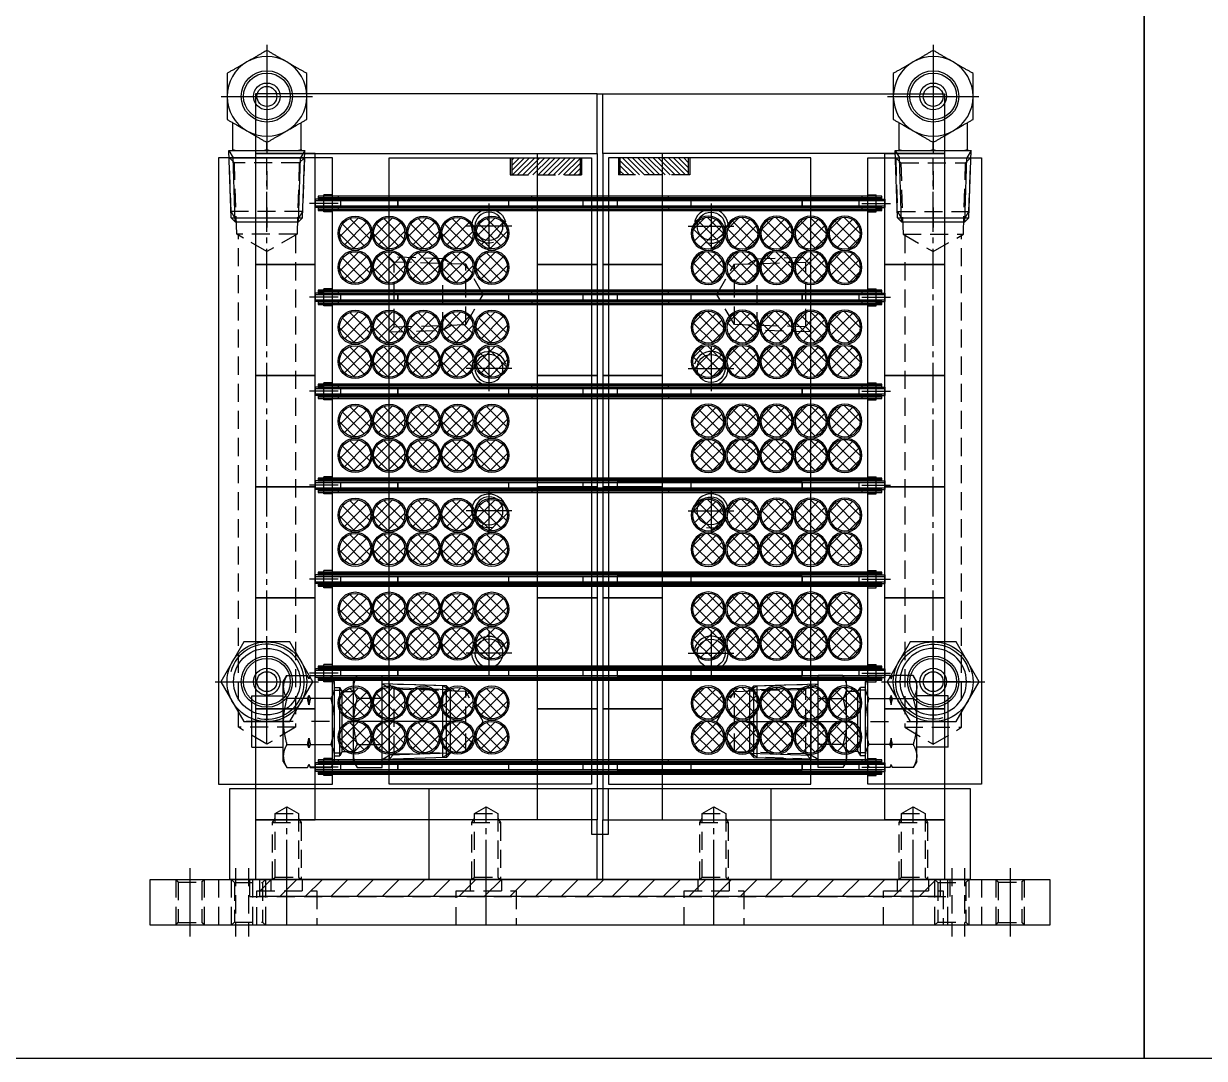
# Model space of a CAD drawing. Header units: millimetres. Extents: x -4251 to 2609, y -1673 to 4048.
# Drawn here: x -2607 to -2399.6, y 920.3 to 1102.1 of the extents above; entities that cross this region are included whole.
import ezdxf

# ---------------------------------------------------------------- set-up
doc = ezdxf.new("R2010")
doc.units = ezdxf.units.MM
for name, pattern in [('CENTER', [50.8, 31.75, -6.35, 6.35, -6.35]), ('CENTER1', [10, 7, -1, 1, -1]), ('CENTER2', [28.575, 19.05, -3.175, 3.175, -3.175]), ('HIDDEN2', [4.7625, 3.175, -1.5875]), ('HIDDENX2', [19.05, 12.7, -6.35])]:
    doc.linetypes.add(name, pattern=pattern)
for name, color, linetype in [('______', 7, 'Continuous'), ('CENTER', 1, 'CENTER'), ('PV-529CA', 7, 'Continuous'), ('THIN', 3, 'Continuous'), ('가는실선', 6, 'Continuous'), ('외형선', 7, 'Continuous'), ('중심선', 3, 'CENTER2')]:
    doc.layers.add(name, color=color, linetype=linetype)

# ---------------------------------------------------------------- blocks, each defined once
blk = doc.blocks.new('A$C18066BA7')
for p, q in [((-19.35, 153.69), (-18.35, 153.69)), ((-19.35, 15.69), (-18.35, 15.69))]:
    blk.add_line(p, q)
at = {"color": 250}
for points in [[(-79.35, 153.69), (-79.35, 143.19), (-19.35, 143.19), (-19.35, 153.69)], [(41.65, 153.69), (41.65, 143.19), (-18.35, 143.19), (-18.35, 153.69)], [(-79.35, 26.19), (-79.35, 15.69), (-19.35, 15.69), (-19.35, 26.19)], [(41.65, 26.19), (41.65, 15.69), (-18.35, 15.69), (-18.35, 26.19)]]:
    blk.add_lwpolyline(points, close=True, dxfattribs=at)
for points in [[(-68.85, 123.69), (-68.85, 143.19), (-79.35, 143.19), (-79.35, 123.69), (-68.85, 123.69)], [(-29.85, 123.69), (-29.85, 143.19), (-19.35, 143.19), (-19.35, 123.69), (-29.85, 123.69)], [(-7.85, 123.69), (-7.85, 143.19), (-18.35, 143.19), (-18.35, 123.69), (-7.85, 123.69)], [(31.15, 123.69), (31.15, 143.19), (41.65, 143.19), (41.65, 123.69), (31.15, 123.69)], [(-68.85, 104.19), (-68.85, 123.69), (-79.35, 123.69), (-79.35, 104.19), (-68.85, 104.19)], [(-29.85, 104.19), (-29.85, 123.69), (-19.35, 123.69), (-19.35, 104.19), (-29.85, 104.19)], [(-7.85, 104.19), (-7.85, 123.69), (-18.35, 123.69), (-18.35, 104.19), (-7.85, 104.19)], [(31.15, 104.19), (31.15, 123.69), (41.65, 123.69), (41.65, 104.19), (31.15, 104.19)], [(-68.85, 84.69), (-68.85, 104.19), (-79.35, 104.19), (-79.35, 84.69), (-68.85, 84.69)], [(-29.85, 84.69), (-29.85, 104.19), (-19.35, 104.19), (-19.35, 84.69), (-29.85, 84.69)], [(-7.85, 84.69), (-7.85, 104.19), (-18.35, 104.19), (-18.35, 84.69), (-7.85, 84.69)], [(31.15, 84.69), (31.15, 104.19), (41.65, 104.19), (41.65, 84.69), (31.15, 84.69)], [(-68.85, 65.19), (-68.85, 84.69), (-79.35, 84.69), (-79.35, 65.19), (-68.85, 65.19)], [(-29.85, 65.19), (-29.85, 84.69), (-19.35, 84.69), (-19.35, 65.19), (-29.85, 65.19)], [(-7.85, 65.19), (-7.85, 84.69), (-18.35, 84.69), (-18.35, 65.19), (-7.85, 65.19)], [(31.15, 65.19), (31.15, 84.69), (41.65, 84.69), (41.65, 65.19), (31.15, 65.19)], [(-68.85, 45.69), (-68.85, 65.19), (-79.35, 65.19), (-79.35, 45.69), (-68.85, 45.69)], [(-29.85, 45.69), (-29.85, 65.19), (-19.35, 65.19), (-19.35, 45.69), (-29.85, 45.69)], [(-7.85, 45.69), (-7.85, 65.19), (-18.35, 65.19), (-18.35, 45.69), (-7.85, 45.69)], [(31.15, 45.69), (31.15, 65.19), (41.65, 65.19), (41.65, 45.69), (31.15, 45.69)], [(-68.85, 26.19), (-68.85, 45.69), (-79.35, 45.69), (-79.35, 26.19), (-68.85, 26.19)], [(-29.85, 26.19), (-29.85, 45.69), (-19.35, 45.69), (-19.35, 26.19), (-29.85, 26.19)], [(-7.85, 26.19), (-7.85, 45.69), (-18.35, 45.69), (-18.35, 26.19), (-7.85, 26.19)], [(31.15, 26.19), (31.15, 45.69), (41.65, 45.69), (41.65, 26.19), (31.15, 26.19)]]:
    blk.add_lwpolyline(points, dxfattribs=at)
blk = doc.blocks.new('A$C64147AFC')
at = {"color": 3}
for p, q in [((-95.5, 2.5), (-95.5, 2)), ((-3.5, 2.5), (-3.5, 2)), ((-95.5, 0.5), (-95.5, 0)), ((-3.5, 0.5), (-3.5, 0))]:
    blk.add_line(p, q, dxfattribs=at)
at = {"color": 2, "linetype": 'HIDDENX2'}
for p, q in [((-61.5, 2.25), (-61.5, 2.5)), ((-61.5, 2), (-61.5, 2.25)), ((-37.5, 2.25), (-37.5, 2.5)), ((-37.5, 2), (-37.5, 2.25)), ((-65.5, 0.75), (-65.5, 1.75)), ((-61.5, 0.5), (-61.5, 0.25)), ((-61.5, 0.25), (-61.5, 0)), ((-37.5, 0.5), (-37.5, 0.25)), ((-37.5, 0.25), (-37.5, 0)), ((-33.5, 0.75), (-33.5, 1.75))]:
    blk.add_line(p, q, dxfattribs=at)
at = {"color": 1}
for p, q in [((-95, 0.75), (-95, 1.75)), ((-4, 0.75), (-4, 1.75))]:
    blk.add_line(p, q, dxfattribs=at)
at = {"color": 252}
for p, q in [((-85, 1.75), (-85, 0.75)), ((-52.5, 1.75), (-52.5, 0.75)), ((-46.5, 1.75), (-46.5, 0.75)), ((-14, 1.75), (-14, 0.75))]:
    blk.add_line(p, q, dxfattribs=at)
at = {"color": 3}
for points in [[(-99, 2.25), (0, 2.25), (0, 2.5), (-99, 2.5)], [(-99, 2), (0, 2), (0, 2.25), (-99, 2.25)], [(-99, 0.25), (0, 0.25), (0, 0.5), (-99, 0.5)], [(-99, 0), (0, 0), (0, 0.25), (-99, 0.25)]]:
    blk.add_lwpolyline(points, close=True, dxfattribs=at)
at = {"color": 1}
blk.add_lwpolyline([(0.5, 0.75), (-99.5, 0.75), (-99.5, 1.75), (0.5, 1.75)], close=True, dxfattribs=at)
blk = doc.blocks.new('A$C630739C4')
h = blk.add_hatch()
h.set_pattern_fill('ANSI37', color=1, scale=0.5)
h.set_pattern_definition([(45, (-2245.9198, -538.1216), (-1.122532, 1.122532), []), (135, (-2245.9198, -538.1216), (-1.122532, -1.122532), [])])
h.paths.add_polyline_path([(-21.25, 91.5, 1), (-26.75, 91.5, 1)])
h = blk.add_hatch()
h.set_pattern_fill('ANSI37', color=1, scale=0.5)
h.set_pattern_definition([(45, (-2239.9198, -538.1216), (-1.122532, 1.122532), []), (135, (-2239.9198, -538.1216), (-1.122532, -1.122532), [])])
h.paths.add_polyline_path([(-15.25, 91.5, 1), (-20.75, 91.5, 1)])
h = blk.add_hatch()
h.set_pattern_fill('ANSI37', color=1, scale=0.5)
h.set_pattern_definition([(45, (-2233.9198, -538.1216), (-1.122532, 1.122532), []), (135, (-2233.9198, -538.1216), (-1.122532, -1.122532), [])])
h.paths.add_polyline_path([(-9.25, 91.5, 1), (-14.75, 91.5, 1)])
h = blk.add_hatch()
h.set_pattern_fill('ANSI37', color=1, scale=0.5)
h.set_pattern_definition([(45, (-2227.9198, -538.1216), (-1.122532, 1.122532), []), (135, (-2227.9198, -538.1216), (-1.122532, -1.122532), [])])
h.paths.add_polyline_path([(-3.25, 91.5, 1), (-8.75, 91.5, 1)])
h = blk.add_hatch()
h.set_pattern_fill('ANSI37', color=1, scale=0.5)
h.set_pattern_definition([(45, (-2221.9198, -538.1216), (-1.122532, 1.122532), []), (135, (-2221.9198, -538.1216), (-1.122532, -1.122532), [])])
h.paths.add_polyline_path([(2.75, 91.5, 1), (-2.75, 91.5, 1)])
h = blk.add_hatch()
h.set_pattern_fill('ANSI37', color=1, scale=0.5)
h.set_pattern_definition([(45, (-2245.9198, -544.1216), (-1.122532, 1.122532), []), (135, (-2245.9198, -544.1216), (-1.122532, -1.122532), [])])
h.paths.add_polyline_path([(-21.25, 85.5, 1), (-26.75, 85.5, 1)])
h = blk.add_hatch()
h.set_pattern_fill('ANSI37', color=1, scale=0.5)
h.set_pattern_definition([(45, (-2239.9198, -544.1216), (-1.122532, 1.122532), []), (135, (-2239.9198, -544.1216), (-1.122532, -1.122532), [])])
h.paths.add_polyline_path([(-15.25, 85.5, 1), (-20.75, 85.5, 1)])
h = blk.add_hatch()
h.set_pattern_fill('ANSI37', color=1, scale=0.5)
h.set_pattern_definition([(45, (-2233.9198, -544.1216), (-1.122532, 1.122532), []), (135, (-2233.9198, -544.1216), (-1.122532, -1.122532), [])])
h.paths.add_polyline_path([(-9.25, 85.5, 1), (-14.75, 85.5, 1)])
h = blk.add_hatch()
h.set_pattern_fill('ANSI37', color=1, scale=0.5)
h.set_pattern_definition([(45, (-2227.9198, -544.1216), (-1.122532, 1.122532), []), (135, (-2227.9198, -544.1216), (-1.122532, -1.122532), [])])
h.paths.add_polyline_path([(-3.25, 85.5, 1), (-8.75, 85.5, 1)])
h = blk.add_hatch()
h.set_pattern_fill('ANSI37', color=1, scale=0.5)
h.set_pattern_definition([(45, (-2221.9198, -544.1216), (-1.122532, 1.122532), []), (135, (-2221.9198, -544.1216), (-1.122532, -1.122532), [])])
h.paths.add_polyline_path([(2.75, 85.5, 1), (-2.75, 85.5, 1)])
h = blk.add_hatch()
h.set_pattern_fill('ANSI37', color=1, scale=0.5)
h.set_pattern_definition([(45, (-2245.9198, -554.6216), (-1.122532, 1.122532), []), (135, (-2245.9198, -554.6216), (-1.122532, -1.122532), [])])
h.paths.add_polyline_path([(-21.25, 75, 1), (-26.75, 75, 1)])
h = blk.add_hatch()
h.set_pattern_fill('ANSI37', color=1, scale=0.5)
h.set_pattern_definition([(45, (-2239.9198, -554.6216), (-1.122532, 1.122532), []), (135, (-2239.9198, -554.6216), (-1.122532, -1.122532), [])])
h.paths.add_polyline_path([(-15.25, 75, 1), (-20.75, 75, 1)])
h = blk.add_hatch()
h.set_pattern_fill('ANSI37', color=1, scale=0.5)
h.set_pattern_definition([(45, (-2233.9198, -554.6216), (-1.122532, 1.122532), []), (135, (-2233.9198, -554.6216), (-1.122532, -1.122532), [])])
h.paths.add_polyline_path([(-9.25, 75, 1), (-14.75, 75, 1)])
h = blk.add_hatch()
h.set_pattern_fill('ANSI37', color=1, scale=0.5)
h.set_pattern_definition([(45, (-2227.9198, -554.6216), (-1.122532, 1.122532), []), (135, (-2227.9198, -554.6216), (-1.122532, -1.122532), [])])
h.paths.add_polyline_path([(-3.25, 75, 1), (-8.75, 75, 1)])
h = blk.add_hatch()
h.set_pattern_fill('ANSI37', color=1, scale=0.5)
h.set_pattern_definition([(45, (-2221.9198, -554.6216), (-1.122532, 1.122532), []), (135, (-2221.9198, -554.6216), (-1.122532, -1.122532), [])])
h.paths.add_polyline_path([(2.75, 75, 1), (-2.75, 75, 1)])
h = blk.add_hatch()
h.set_pattern_fill('ANSI37', color=1, scale=0.5)
h.set_pattern_definition([(45, (-2245.9198, -560.6216), (-1.122532, 1.122532), []), (135, (-2245.9198, -560.6216), (-1.122532, -1.122532), [])])
h.paths.add_polyline_path([(-21.25, 69, 1), (-26.75, 69, 1)])
h = blk.add_hatch()
h.set_pattern_fill('ANSI37', color=1, scale=0.5)
h.set_pattern_definition([(45, (-2239.9198, -560.6216), (-1.122532, 1.122532), []), (135, (-2239.9198, -560.6216), (-1.122532, -1.122532), [])])
h.paths.add_polyline_path([(-15.25, 69, 1), (-20.75, 69, 1)])
h = blk.add_hatch()
h.set_pattern_fill('ANSI37', color=1, scale=0.5)
h.set_pattern_definition([(45, (-2233.9198, -560.6216), (-1.122532, 1.122532), []), (135, (-2233.9198, -560.6216), (-1.122532, -1.122532), [])])
h.paths.add_polyline_path([(-9.25, 69, 1), (-14.75, 69, 1)])
h = blk.add_hatch()
h.set_pattern_fill('ANSI37', color=1, scale=0.5)
h.set_pattern_definition([(45, (-2227.9198, -560.6216), (-1.122532, 1.122532), []), (135, (-2227.9198, -560.6216), (-1.122532, -1.122532), [])])
h.paths.add_polyline_path([(-3.25, 69, 1), (-8.75, 69, 1)])
h = blk.add_hatch()
h.set_pattern_fill('ANSI37', color=1, scale=0.5)
h.set_pattern_definition([(45, (-2221.9198, -560.6216), (-1.122532, 1.122532), []), (135, (-2221.9198, -560.6216), (-1.122532, -1.122532), [])])
h.paths.add_polyline_path([(2.75, 69, 1), (-2.75, 69, 1)])
h = blk.add_hatch()
h.set_pattern_fill('ANSI37', color=1, scale=0.5)
h.set_pattern_definition([(45, (-2245.9198, -571.1216), (-1.122532, 1.122532), []), (135, (-2245.9198, -571.1216), (-1.122532, -1.122532), [])])
h.paths.add_polyline_path([(-21.25, 58.5, 1), (-26.75, 58.5, 1)])
h = blk.add_hatch()
h.set_pattern_fill('ANSI37', color=1, scale=0.5)
h.set_pattern_definition([(45, (-2239.9198, -571.1216), (-1.122532, 1.122532), []), (135, (-2239.9198, -571.1216), (-1.122532, -1.122532), [])])
h.paths.add_polyline_path([(-15.25, 58.5, 1), (-20.75, 58.5, 1)])
h = blk.add_hatch()
h.set_pattern_fill('ANSI37', color=1, scale=0.5)
h.set_pattern_definition([(45, (-2233.9198, -571.1216), (-1.122532, 1.122532), []), (135, (-2233.9198, -571.1216), (-1.122532, -1.122532), [])])
h.paths.add_polyline_path([(-9.25, 58.5, 1), (-14.75, 58.5, 1)])
h = blk.add_hatch()
h.set_pattern_fill('ANSI37', color=1, scale=0.5)
h.set_pattern_definition([(45, (-2227.9198, -571.1216), (-1.122532, 1.122532), []), (135, (-2227.9198, -571.1216), (-1.122532, -1.122532), [])])
h.paths.add_polyline_path([(-3.25, 58.5, 1), (-8.75, 58.5, 1)])
h = blk.add_hatch()
h.set_pattern_fill('ANSI37', color=1, scale=0.5)
h.set_pattern_definition([(45, (-2221.9198, -571.1216), (-1.122532, 1.122532), []), (135, (-2221.9198, -571.1216), (-1.122532, -1.122532), [])])
h.paths.add_polyline_path([(2.75, 58.5, 1), (-2.75, 58.5, 1)])
h = blk.add_hatch()
h.set_pattern_fill('ANSI37', color=1, scale=0.5)
h.set_pattern_definition([(45, (-2245.9198, -577.1216), (-1.122532, 1.122532), []), (135, (-2245.9198, -577.1216), (-1.122532, -1.122532), [])])
h.paths.add_polyline_path([(-21.25, 52.5, 1), (-26.75, 52.5, 1)])
h = blk.add_hatch()
h.set_pattern_fill('ANSI37', color=1, scale=0.5)
h.set_pattern_definition([(45, (-2239.9198, -577.1216), (-1.122532, 1.122532), []), (135, (-2239.9198, -577.1216), (-1.122532, -1.122532), [])])
h.paths.add_polyline_path([(-15.25, 52.5, 1), (-20.75, 52.5, 1)])
h = blk.add_hatch()
h.set_pattern_fill('ANSI37', color=1, scale=0.5)
h.set_pattern_definition([(45, (-2233.9198, -577.1216), (-1.122532, 1.122532), []), (135, (-2233.9198, -577.1216), (-1.122532, -1.122532), [])])
h.paths.add_polyline_path([(-9.25, 52.5, 1), (-14.75, 52.5, 1)])
h = blk.add_hatch()
h.set_pattern_fill('ANSI37', color=1, scale=0.5)
h.set_pattern_definition([(45, (-2227.9198, -577.1216), (-1.122532, 1.122532), []), (135, (-2227.9198, -577.1216), (-1.122532, -1.122532), [])])
h.paths.add_polyline_path([(-3.25, 52.5, 1), (-8.75, 52.5, 1)])
h = blk.add_hatch()
h.set_pattern_fill('ANSI37', color=1, scale=0.5)
h.set_pattern_definition([(45, (-2221.9198, -577.1216), (-1.122532, 1.122532), []), (135, (-2221.9198, -577.1216), (-1.122532, -1.122532), [])])
h.paths.add_polyline_path([(2.75, 52.5, 1), (-2.75, 52.5, 1)])
h = blk.add_hatch()
h.set_pattern_fill('ANSI37', color=1, scale=0.5)
h.set_pattern_definition([(45, (-2245.9198, -587.6216), (-1.122532, 1.122532), []), (135, (-2245.9198, -587.6216), (-1.122532, -1.122532), [])])
h.paths.add_polyline_path([(-21.25, 42, 1), (-26.75, 42, 1)])
h = blk.add_hatch()
h.set_pattern_fill('ANSI37', color=1, scale=0.5)
h.set_pattern_definition([(45, (-2239.9198, -587.6216), (-1.122532, 1.122532), []), (135, (-2239.9198, -587.6216), (-1.122532, -1.122532), [])])
h.paths.add_polyline_path([(-15.25, 42, 1), (-20.75, 42, 1)])
h = blk.add_hatch()
h.set_pattern_fill('ANSI37', color=1, scale=0.5)
h.set_pattern_definition([(45, (-2233.9198, -587.6216), (-1.122532, 1.122532), []), (135, (-2233.9198, -587.6216), (-1.122532, -1.122532), [])])
h.paths.add_polyline_path([(-9.25, 42, 1), (-14.75, 42, 1)])
h = blk.add_hatch()
h.set_pattern_fill('ANSI37', color=1, scale=0.5)
h.set_pattern_definition([(45, (-2227.9198, -587.6216), (-1.122532, 1.122532), []), (135, (-2227.9198, -587.6216), (-1.122532, -1.122532), [])])
h.paths.add_polyline_path([(-3.25, 42, 1), (-8.75, 42, 1)])
h = blk.add_hatch()
h.set_pattern_fill('ANSI37', color=1, scale=0.5)
h.set_pattern_definition([(45, (-2221.9198, -587.6216), (-1.122532, 1.122532), []), (135, (-2221.9198, -587.6216), (-1.122532, -1.122532), [])])
h.paths.add_polyline_path([(2.75, 42, 1), (-2.75, 42, 1)])
h = blk.add_hatch()
h.set_pattern_fill('ANSI37', color=1, scale=0.5)
h.set_pattern_definition([(45, (-2245.9198, -593.6216), (-1.122532, 1.122532), []), (135, (-2245.9198, -593.6216), (-1.122532, -1.122532), [])])
h.paths.add_polyline_path([(-21.25, 36, 1), (-26.75, 36, 1)])
h = blk.add_hatch()
h.set_pattern_fill('ANSI37', color=1, scale=0.5)
h.set_pattern_definition([(45, (-2239.9198, -593.6216), (-1.122532, 1.122532), []), (135, (-2239.9198, -593.6216), (-1.122532, -1.122532), [])])
h.paths.add_polyline_path([(-15.25, 36, 1), (-20.75, 36, 1)])
h = blk.add_hatch()
h.set_pattern_fill('ANSI37', color=1, scale=0.5)
h.set_pattern_definition([(45, (-2233.9198, -593.6216), (-1.122532, 1.122532), []), (135, (-2233.9198, -593.6216), (-1.122532, -1.122532), [])])
h.paths.add_polyline_path([(-9.25, 36, 1), (-14.75, 36, 1)])
h = blk.add_hatch()
h.set_pattern_fill('ANSI37', color=1, scale=0.5)
h.set_pattern_definition([(45, (-2227.9198, -593.6216), (-1.122532, 1.122532), []), (135, (-2227.9198, -593.6216), (-1.122532, -1.122532), [])])
h.paths.add_polyline_path([(-3.25, 36, 1), (-8.75, 36, 1)])
h = blk.add_hatch()
h.set_pattern_fill('ANSI37', color=1, scale=0.5)
h.set_pattern_definition([(45, (-2221.9198, -593.6216), (-1.122532, 1.122532), []), (135, (-2221.9198, -593.6216), (-1.122532, -1.122532), [])])
h.paths.add_polyline_path([(2.75, 36, 1), (-2.75, 36, 1)])
h = blk.add_hatch()
h.set_pattern_fill('ANSI37', color=1, scale=0.5)
h.set_pattern_definition([(45, (-2245.9198, -604.1216), (-1.122532, 1.122532), []), (135, (-2245.9198, -604.1216), (-1.122532, -1.122532), [])])
h.paths.add_polyline_path([(-21.25, 25.5, 1), (-26.75, 25.5, 1)])
h = blk.add_hatch()
h.set_pattern_fill('ANSI37', color=1, scale=0.5)
h.set_pattern_definition([(45, (-2239.9198, -604.1216), (-1.122532, 1.122532), []), (135, (-2239.9198, -604.1216), (-1.122532, -1.122532), [])])
h.paths.add_polyline_path([(-15.25, 25.5, 1), (-20.75, 25.5, 1)])
h = blk.add_hatch()
h.set_pattern_fill('ANSI37', color=1, scale=0.5)
h.set_pattern_definition([(45, (-2233.9198, -604.1216), (-1.122532, 1.122532), []), (135, (-2233.9198, -604.1216), (-1.122532, -1.122532), [])])
h.paths.add_polyline_path([(-9.25, 25.5, 1), (-14.75, 25.5, 1)])
h = blk.add_hatch()
h.set_pattern_fill('ANSI37', color=1, scale=0.5)
h.set_pattern_definition([(45, (-2227.9198, -604.1216), (-1.122532, 1.122532), []), (135, (-2227.9198, -604.1216), (-1.122532, -1.122532), [])])
h.paths.add_polyline_path([(-3.25, 25.5, 1), (-8.75, 25.5, 1)])
h = blk.add_hatch()
h.set_pattern_fill('ANSI37', color=1, scale=0.5)
h.set_pattern_definition([(45, (-2221.9198, -604.1216), (-1.122532, 1.122532), []), (135, (-2221.9198, -604.1216), (-1.122532, -1.122532), [])])
h.paths.add_polyline_path([(2.75, 25.5, 1), (-2.75, 25.5, 1)])
h = blk.add_hatch()
h.set_pattern_fill('ANSI37', color=1, scale=0.5)
h.set_pattern_definition([(45, (-2245.9198, -610.1216), (-1.122532, 1.122532), []), (135, (-2245.9198, -610.1216), (-1.122532, -1.122532), [])])
h.paths.add_polyline_path([(-21.25, 19.5, 1), (-26.75, 19.5, 1)])
h = blk.add_hatch()
h.set_pattern_fill('ANSI37', color=1, scale=0.5)
h.set_pattern_definition([(45, (-2239.9198, -610.1216), (-1.122532, 1.122532), []), (135, (-2239.9198, -610.1216), (-1.122532, -1.122532), [])])
h.paths.add_polyline_path([(-15.25, 19.5, 1), (-20.75, 19.5, 1)])
h = blk.add_hatch()
h.set_pattern_fill('ANSI37', color=1, scale=0.5)
h.set_pattern_definition([(45, (-2233.9198, -610.1216), (-1.122532, 1.122532), []), (135, (-2233.9198, -610.1216), (-1.122532, -1.122532), [])])
h.paths.add_polyline_path([(-9.25, 19.5, 1), (-14.75, 19.5, 1)])
h = blk.add_hatch()
h.set_pattern_fill('ANSI37', color=1, scale=0.5)
h.set_pattern_definition([(45, (-2227.9198, -610.1216), (-1.122532, 1.122532), []), (135, (-2227.9198, -610.1216), (-1.122532, -1.122532), [])])
h.paths.add_polyline_path([(-3.25, 19.5, 1), (-8.75, 19.5, 1)])
h = blk.add_hatch()
h.set_pattern_fill('ANSI37', color=1, scale=0.5)
h.set_pattern_definition([(45, (-2221.9198, -610.1216), (-1.122532, 1.122532), []), (135, (-2221.9198, -610.1216), (-1.122532, -1.122532), [])])
h.paths.add_polyline_path([(2.75, 19.5, 1), (-2.75, 19.5, 1)])
h = blk.add_hatch()
h.set_pattern_fill('ANSI37', color=1, scale=0.5)
h.set_pattern_definition([(45, (-2245.9198, -620.6216), (-1.122532, 1.122532), []), (135, (-2245.9198, -620.6216), (-1.122532, -1.122532), [])])
h.paths.add_polyline_path([(-21.25, 9, 1), (-26.75, 9, 1)])
h = blk.add_hatch()
h.set_pattern_fill('ANSI37', color=1, scale=0.5)
h.set_pattern_definition([(45, (-2239.9198, -620.6216), (-1.122532, 1.122532), []), (135, (-2239.9198, -620.6216), (-1.122532, -1.122532), [])])
h.paths.add_polyline_path([(-15.25, 9, 1), (-20.75, 9, 1)])
h = blk.add_hatch()
h.set_pattern_fill('ANSI37', color=1, scale=0.5)
h.set_pattern_definition([(45, (-2233.9198, -620.6216), (-1.122532, 1.122532), []), (135, (-2233.9198, -620.6216), (-1.122532, -1.122532), [])])
h.paths.add_polyline_path([(-9.25, 9, 1), (-14.75, 9, 1)])
h = blk.add_hatch()
h.set_pattern_fill('ANSI37', color=1, scale=0.5)
h.set_pattern_definition([(45, (-2227.9198, -620.6216), (-1.122532, 1.122532), []), (135, (-2227.9198, -620.6216), (-1.122532, -1.122532), [])])
h.paths.add_polyline_path([(-3.25, 9, 1), (-8.75, 9, 1)])
h = blk.add_hatch()
h.set_pattern_fill('ANSI37', color=1, scale=0.5)
h.set_pattern_definition([(45, (-2221.9198, -620.6216), (-1.122532, 1.122532), []), (135, (-2221.9198, -620.6216), (-1.122532, -1.122532), [])])
h.paths.add_polyline_path([(2.75, 9, 1), (-2.75, 9, 1)])
h = blk.add_hatch()
h.set_pattern_fill('ANSI37', color=1, scale=0.5)
h.set_pattern_definition([(45, (-2245.9198, -626.6216), (-1.122532, 1.122532), []), (135, (-2245.9198, -626.6216), (-1.122532, -1.122532), [])])
h.paths.add_polyline_path([(-21.25, 3, 1), (-26.75, 3, 1)])
h = blk.add_hatch()
h.set_pattern_fill('ANSI37', color=1, scale=0.5)
h.set_pattern_definition([(45, (-2239.9198, -626.6216), (-1.122532, 1.122532), []), (135, (-2239.9198, -626.6216), (-1.122532, -1.122532), [])])
h.paths.add_polyline_path([(-15.25, 3, 1), (-20.75, 3, 1)])
h = blk.add_hatch()
h.set_pattern_fill('ANSI37', color=1, scale=0.5)
h.set_pattern_definition([(45, (-2233.9198, -626.6216), (-1.122532, 1.122532), []), (135, (-2233.9198, -626.6216), (-1.122532, -1.122532), [])])
h.paths.add_polyline_path([(-9.25, 3, 1), (-14.75, 3, 1)])
h = blk.add_hatch()
h.set_pattern_fill('ANSI37', color=1, scale=0.5)
h.set_pattern_definition([(45, (-2227.9198, -626.6216), (-1.122532, 1.122532), []), (135, (-2227.9198, -626.6216), (-1.122532, -1.122532), [])])
h.paths.add_polyline_path([(-3.25, 3, 1), (-8.75, 3, 1)])
h = blk.add_hatch()
h.set_pattern_fill('ANSI37', color=1, scale=0.5)
h.set_pattern_definition([(45, (-2221.9198, -626.6216), (-1.122532, 1.122532), []), (135, (-2221.9198, -626.6216), (-1.122532, -1.122532), [])])
h.paths.add_polyline_path([(2.75, 3, 1), (-2.75, 3, 1)])
for centre in [(-24, 91.5), (-18, 91.5), (-12, 91.5), (-6, 91.5), (0, 91.5), (-24, 85.5), (-18, 85.5), (-12, 85.5), (-6, 85.5), (0, 85.5), (-24, 75), (-18, 75), (-12, 75), (-6, 75), (0, 75), (-24, 69), (-18, 69), (-12, 69), (-6, 69), (0, 69), (-24, 58.5), (-18, 58.5), (-12, 58.5), (-6, 58.5), (0, 58.5), (-24, 52.5), (-18, 52.5), (-12, 52.5), (-6, 52.5), (0, 52.5), (-24, 42), (-18, 42), (-12, 42), (-6, 42), (0, 42), (-24, 36), (-18, 36), (-12, 36), (-6, 36), (0, 36), (-24, 25.5), (-18, 25.5), (-12, 25.5), (-6, 25.5), (0, 25.5), (-24, 19.5), (-18, 19.5), (-12, 19.5), (-6, 19.5), (0, 19.5), (-24, 9), (-18, 9), (-12, 9), (-6, 9), (0, 9), (-24, 3), (-18, 3), (-12, 3), (-6, 3), (0, 3)]:
    blk.add_circle(centre, 3)
at = {"color": 1}
for centre in [(-24, 91.5), (-18, 91.5), (-12, 91.5), (-6, 91.5), (0, 91.5), (-24, 85.5), (-18, 85.5), (-12, 85.5), (-6, 85.5), (0, 85.5), (-24, 75), (-18, 75), (-12, 75), (-6, 75), (0, 75), (-24, 69), (-18, 69), (-12, 69), (-6, 69), (0, 69), (-24, 58.5), (-18, 58.5), (-12, 58.5), (-6, 58.5), (0, 58.5), (-24, 52.5), (-18, 52.5), (-12, 52.5), (-6, 52.5), (0, 52.5), (-24, 42), (-18, 42), (-12, 42), (-6, 42), (0, 42), (-24, 36), (-18, 36), (-12, 36), (-6, 36), (0, 36), (-24, 25.5), (-18, 25.5), (-12, 25.5), (-6, 25.5), (0, 25.5), (-24, 19.5), (-18, 19.5), (-12, 19.5), (-6, 19.5), (0, 19.5), (-24, 9), (-18, 9), (-12, 9), (-6, 9), (0, 9), (-24, 3), (-18, 3), (-12, 3), (-6, 3), (0, 3)]:
    blk.add_circle(centre, 2.75, dxfattribs=at)
blk = doc.blocks.new('A$C12E02908')
at = {"color": 1, "linetype": 'CENTER1'}
for p, q in [((-8.5, -95), (-8.5, 8)), ((4, 0), (-1, 0)), ((4, -16.5), (-1, -16.5)), ((4, -33), (-1, -33)), ((4, -49.5), (-1, -49.5)), ((4, -66), (-1, -66)), ((4, -82.5), (-1, -82.5)), ((4, -99), (-1, -99))]:
    blk.add_line(p, q, dxfattribs=at)
at = {"color": 1}
blk.add_lwpolyline([(3, -102), (3, 8), (-17, 8), (-17, -102)], close=True, dxfattribs=at)
blk.add_circle((-8.5, -84), 5.85)
at = {"layer": '______', "color": 2, "linetype": 'HIDDEN2'}
for p, q in [((1.5, 0.75), (0, 0.75)), ((0, 0.75), (0, -0.75)), ((1.5, -1.5), (1.5, 1.5)), ((3, 1.5), (1.5, 1.5)), ((-2.22, -1.4), (-14.78, -1.4)), ((1.5, -0.75), (0, -0.75)), ((3, -1.5), (1.5, -1.5)), ((-3.2, -5.41), (-13.8, -5.41)), ((0, -15.75), (0, -17.25)), ((1.5, -15.75), (0, -15.75)), ((1.5, -18), (1.5, -15)), ((3, -15), (1.5, -15)), ((1.5, -17.25), (0, -17.25)), ((3, -18), (1.5, -18)), ((1.5, -32.25), (0, -32.25)), ((0, -32.25), (0, -33.75)), ((1.5, -34.5), (1.5, -31.5)), ((3, -31.5), (1.5, -31.5)), ((1.5, -33.75), (0, -33.75)), ((3, -34.5), (1.5, -34.5)), ((0, -48.75), (0, -50.25)), ((1.5, -48.75), (0, -48.75)), ((1.5, -51), (1.5, -48)), ((3, -48), (1.5, -48)), ((1.5, -50.25), (0, -50.25)), ((3, -51), (1.5, -51)), ((0, -65.25), (0, -66.75)), ((1.5, -65.25), (0, -65.25)), ((1.5, -67.5), (1.5, -64.5)), ((3, -64.5), (1.5, -64.5)), ((1.5, -66.75), (0, -66.75)), ((3, -67.5), (1.5, -67.5)), ((0, -81.75), (0, -83.25)), ((1.5, -81.75), (0, -81.75)), ((1.5, -84), (1.5, -81)), ((3, -81), (1.5, -81)), ((1.5, -83.25), (0, -83.25)), ((3, -84), (1.5, -84)), ((-3.5, -92), (-13.5, -92)), ((0, -98.25), (0, -99.75)), ((1.5, -98.25), (0, -98.25)), ((1.5, -100.5), (1.5, -97.5)), ((3, -97.5), (1.5, -97.5)), ((1.5, -99.75), (0, -99.75)), ((3, -100.5), (1.5, -100.5))]:
    blk.add_line(p, q, dxfattribs=at)
for points in [[(-13.88, -2.97), (-14.78, -1.4), (-15.08, 8)], [(-1.92, 8), (-2.81, 7.12), (-14.19, 7.12), (-15.08, 8)], [(-2.81, 7.12), (-3.2, -5.41), (-8.5, -8.47), (-13.8, -5.41), (-14.19, 7.12)], [(-1.92, 8), (-2.22, -1.4), (-3.12, -2.97)], [(-3.5, -5.59), (-3.5, -92), (-8.5, -95), (-13.5, -92), (-13.5, -5.59)]]:
    blk.add_lwpolyline(points, dxfattribs=at)
at = {"layer": 'CENTER'}
for p, q in [((-8.5, -77.42), (-8.5, -90.58)), ((-15.08, -84), (-1.92, -84))]:
    blk.add_line(p, q, dxfattribs=at)
at = {"layer": 'THIN'}
blk.add_arc((-8.5, -84), 6.58, 255, 165, dxfattribs=at)
blk = doc.blocks.new('A$C3451145F')
at = {"color": 1, "linetype": 'CENTER1'}
for p, q in [((-40, 0), (-40, 12.79)), ((0, 0), (0, 12.79))]:
    blk.add_line(p, q, dxfattribs=at)
at = {"color": 2, "linetype": 'HIDDEN2'}
for p, q in [((-42.07, 11.6), (-37.93, 11.6)), ((-2.07, 11.6), (2.07, 11.6)), ((-42.5, 10), (-37.5, 10)), ((-2.5, 10), (2.5, 10))]:
    blk.add_line(p, q, dxfattribs=at)
at = {"color": 30}
blk.add_lwpolyline([(-21.5, 16), (-21.5, 8), (-18.5, 8), (-18.5, 16), (10, 16), (10, 0), (-50, 0), (-50, 16)], close=True, dxfattribs=at)
at = {"color": 2, "linetype": 'HIDDEN2'}
for points in [[(-42.07, 0.43), (-42.07, 11.6), (-40, 12.79), (-37.93, 11.6), (-37.93, 0.43)], [(-2.07, 0.43), (-2.07, 11.6), (0, 12.79), (2.07, 11.6), (2.07, 0.43)], [(-42.5, 0), (-42.5, 10), (-42.07, 10.75)], [(-37.93, 10.75), (-37.5, 10), (-37.5, 0)], [(-2.5, 0), (-2.5, 10), (-2.07, 10.75)], [(2.07, 10.75), (2.5, 10), (2.5, 0)], [(-42.5, 0), (-42.07, 0.43), (-37.93, 0.43), (-37.5, 0)], [(-2.5, 0), (-2.07, 0.43), (2.07, 0.43), (2.5, 0)]]:
    blk.add_lwpolyline(points, dxfattribs=at)
blk = doc.blocks.new('A$C4634214E')
at = {"color": 1, "linetype": 'CENTER1'}
for p, q in [((0, 0), (0, 12.79)), ((110, 0), (110, 12.79))]:
    blk.add_line(p, q, dxfattribs=at)
at = {"color": 2, "linetype": 'HIDDEN2'}
for p, q in [((-2.07, 11.6), (2.07, 11.6)), ((107.93, 11.6), (112.07, 11.6)), ((-2.5, 10), (2.5, 10)), ((107.5, 10), (112.5, 10))]:
    blk.add_line(p, q, dxfattribs=at)
at = {"color": 30}
blk.add_lwpolyline([(-10, 0), (-10, 16), (120, 16), (120, 0)], close=True, dxfattribs=at)
at = {"color": 2, "linetype": 'HIDDEN2'}
for points in [[(-2.07, 0.43), (-2.07, 11.6), (0, 12.79), (2.07, 11.6), (2.07, 0.43)], [(107.93, 0.43), (107.93, 11.6), (110, 12.79), (112.07, 11.6), (112.07, 0.43)], [(-2.5, 0), (-2.5, 10), (-2.07, 10.75)], [(2.07, 10.75), (2.5, 10), (2.5, 0)], [(107.5, 0), (107.5, 10), (107.93, 10.75)], [(112.07, 10.75), (112.5, 10), (112.5, 0)], [(-2.5, 0), (-2.07, 0.43), (2.07, 0.43), (2.5, 0)], [(107.5, 0), (107.93, 0.43), (112.07, 0.43), (112.5, 0)]]:
    blk.add_lwpolyline(points, dxfattribs=at)
blk = doc.blocks.new('A$C4A1E536B')
at = {"color": 6, "linetype": 'HIDDEN2'}
for p, q in [((-143, 10), (-143, -2)), ((-15, 10), (-15, -2)), ((-146, 8), (-146, 0)), ((-140, 8), (-140, 0)), ((-18, 8), (-18, 0)), ((-12, 8), (-12, 0))]:
    blk.add_line(p, q, dxfattribs=at)
at = {"color": 250, "linetype": 'HIDDEN2'}
for p, q in [((-140.75, 10), (-140.75, -2)), ((-17.25, 10), (-17.25, -2)), ((-143.75, 8), (-143.75, 0)), ((-143.21, 7.46), (-143.21, 0.54)), ((-138.29, 7.46), (-138.29, 0.54)), ((-137.75, 8), (-137.75, 0)), ((-20.25, 8), (-20.25, 0)), ((-19.71, 7.46), (-19.71, 0.54)), ((-14.79, 7.46), (-14.79, 0.54)), ((-14.25, 8), (-14.25, 0))]:
    blk.add_line(p, q, dxfattribs=at)
at = {"color": 2, "linetype": 'HIDDEN2'}
for p, q in [((-153.5, 8), (-153.5, 0)), ((-153.07, 7.57), (-153.07, 0.43)), ((-148.93, 7.57), (-148.93, 0.43)), ((-148.5, 8), (-148.5, 0)), ((-140.5, 5), (-140.5, 8)), ((-136.75, 6), (-136.75, 8)), ((-131.25, 6), (-131.25, 8)), ((-101.75, 6), (-101.75, 8)), ((-96.25, 6), (-96.25, 8)), ((-61.75, 6), (-61.75, 8)), ((-56.25, 6), (-56.25, 8)), ((-26.75, 6), (-26.75, 8)), ((-21.25, 6), (-21.25, 8)), ((-17.5, 5), (-17.5, 8)), ((-9.5, 8), (-9.5, 0)), ((-9.07, 7.57), (-9.07, 0.43)), ((-4.93, 7.57), (-4.93, 0.43)), ((-4.5, 8), (-4.5, 0)), ((-140.5, 5), (-17.5, 5))]:
    blk.add_line(p, q, dxfattribs=at)
at = {"color": 30}
blk.add_lwpolyline([(-158, 8), (0, 8), (0, 0), (-158, 0)], close=True, dxfattribs=at)
at = {"color": 2, "linetype": 'HIDDEN2'}
for points in [[(-153.5, 8), (-153.07, 7.57), (-148.93, 7.57), (-148.5, 8)], [(-9.5, 8), (-9.07, 7.57), (-4.93, 7.57), (-4.5, 8)], [(-139.25, 0), (-139.25, 6), (-128.75, 6), (-128.75, 0)], [(-104.25, 0), (-104.25, 6), (-93.75, 6), (-93.75, 0)], [(-64.25, 0), (-64.25, 6), (-53.75, 6), (-53.75, 0)], [(-29.25, 0), (-29.25, 6), (-18.75, 6), (-18.75, 0)], [(-153.5, 0), (-153.07, 0.43), (-148.93, 0.43), (-148.5, 0)], [(-9.5, 0), (-9.07, 0.43), (-4.93, 0.43), (-4.5, 0)]]:
    blk.add_lwpolyline(points, dxfattribs=at)
at = {"color": 250, "linetype": 'HIDDEN2'}
for points in [[(-143.75, 8), (-143.21, 7.46), (-138.29, 7.46), (-137.75, 8)], [(-20.25, 8), (-19.71, 7.46), (-14.79, 7.46), (-14.25, 8)], [(-143.75, 0), (-143.21, 0.54), (-138.29, 0.54), (-137.75, 0)], [(-20.25, 0), (-19.71, 0.54), (-14.79, 0.54), (-14.25, 0)]]:
    blk.add_lwpolyline(points, dxfattribs=at)
at = {"layer": 'CENTER'}
for p, q in [((-151, 10), (-151, -2)), ((-7, 10), (-7, -2)), ((-134, 0), (-134, 8)), ((-99, 0), (-99, 8)), ((-59, 0), (-59, 8)), ((-24, 0), (-24, 8))]:
    blk.add_line(p, q, dxfattribs=at)
blk = doc.blocks.new('A$C1B2141FB')
h = blk.add_hatch()
h.set_pattern_fill('ANSI31', color=252)
h.set_pattern_definition([(45, (-2759.329, -1192.8204), (-2.245064, 2.245064), [])])
h.paths.add_polyline_path([(0, -1.5), (0, 1.5), (-119.5, 1.5), (-119.5, -1.5)])
at = {"color": 252}
blk.add_lwpolyline([(-119.5, 1.5), (0, 1.5), (0, -1.5), (-119.5, -1.5)], close=True, dxfattribs=at)
blk = doc.blocks.new('A$C62A84A00')
at = {"layer": '______', "linetype": 'HIDDEN2'}
h = blk.add_hatch(dxfattribs=at)
h.set_pattern_fill('ANSI31', color=2, scale=0.2, angle=90)
h.set_pattern_definition([(135, (1369.6707, -1466.6332), (-0.4490128, -0.4490128), [])])
h.paths.add_polyline_path([(-20, 8), (-32, 8), (-32, 5), (-20, 5)])
at = {"color": 1, "linetype": 'CENTER1'}
blk.add_line((-28.5, -16), (1.5, -16), dxfattribs=at)
at = {"color": 1}
blk.add_lwpolyline([(-34, 8), (-34, -102), (1.5, -102), (1.5, 8)], close=True, dxfattribs=at)
at = {"color": 250}
for points in [[(-32.5, -0.5), (0, -0.5), (0, 0.5), (-32.5, 0.5)], [(-32.5, -17), (0, -17), (0, -16), (-32.5, -16)], [(-32.5, -33.5), (0, -33.5), (0, -32.5), (-32.5, -32.5)], [(-32.5, -50), (0, -50), (0, -49), (-32.5, -49)], [(-32.5, -66.5), (0, -66.5), (0, -65.5), (-32.5, -65.5)], [(-32.5, -83), (0, -83), (0, -82), (-32.5, -82)], [(-32.5, -99.5), (0, -99.5), (0, -98.5), (-32.5, -98.5)]]:
    blk.add_lwpolyline(points, close=True, dxfattribs=at)
for centre in [(-16, -4), (-16, -29), (-16, -54), (-16, -79)]:
    blk.add_circle(centre, 2.46)
at = {"layer": '______', "color": 2, "linetype": 'HIDDEN2'}
for p, q in [((-32.25, 8), (-32.25, 5)), ((-32, 8), (-32, 5)), ((-20, 8), (-20, 5)), ((-19.75, 8), (-19.75, 5)), ((-19.75, 5), (-32.25, 5)), ((-7.9, -22.28), (-7.9, -9.72)), ((-11.91, -21.3), (-11.91, -10.7)), ((-7.9, -97.28), (-7.9, -84.72)), ((-11.91, -96.3), (-11.91, -85.7))]:
    blk.add_line(p, q, dxfattribs=at)
for points in [[(0.62, -21.69), (-11.91, -21.3), (-14.97, -16), (-11.91, -10.7), (0.62, -10.31)], [(-9.47, -10.62), (-7.9, -9.72), (1.5, -9.42)], [(1.5, -22.58), (0.62, -21.69), (0.62, -10.31), (1.5, -9.42)], [(1.5, -22.58), (-7.9, -22.28), (-9.47, -21.38)], [(-9.47, -85.62), (-7.9, -84.72), (1.5, -84.42)], [(1.5, -97.58), (0.62, -96.69), (0.62, -85.31), (1.5, -84.42)], [(0.62, -96.69), (-11.91, -96.3), (-14.97, -91), (-11.91, -85.7), (0.62, -85.31)], [(1.5, -97.58), (-7.9, -97.28), (-9.47, -96.38)]]:
    blk.add_lwpolyline(points, dxfattribs=at)
at = {"layer": 'CENTER'}
for p, q in [((-16, 0), (-16, -8)), ((-20, -4), (-12, -4)), ((-16, -25), (-16, -33)), ((-20, -29), (-12, -29)), ((-16, -50), (-16, -58)), ((-20, -54), (-12, -54)), ((-16, -75), (-16, -83)), ((-20, -79), (-12, -79))]:
    blk.add_line(p, q, dxfattribs=at)
at = {"layer": 'THIN'}
for centre in [(-16, -4), (-16, -29), (-16, -54), (-16, -79)]:
    blk.add_arc(centre, 3, 255, 165, dxfattribs=at)
blk = doc.blocks.new('A$C04526624')
at = {"layer": 'PV-529CA', "extrusion": (0, 1, 0)}
for p, q in [((-6, 12.66), (-6, 17.38)), ((6, 12.66), (6, 17.38)), ((-6.65, 12.5), (-6, 12.5)), ((-6.28, 0.7), (-6.65, 12.5)), ((-6, 12.5), (-5.48, 12.5)), ((-5.48, 12.5), (-0.52, 12.5)), ((-0.52, 12.5), (0.52, 12.5)), ((0, 12.66), (0, 13.92)), ((0.52, 12.5), (5.48, 12.5)), ((5.48, 12.5), (6, 12.5)), ((6, 12.5), (6.65, 12.5)), ((6.28, 0.7), (6.65, 12.5)), ((-6.28, 0.7), (6.28, 0.7)), ((-5.56, 0), (-6.28, 0.7)), ((-5.56, 0), (5.56, 0)), ((5.56, 0), (6.28, 0.7))]:
    blk.add_line(p, q, dxfattribs=at)
at = {"layer": 'PV-529CA'}
for radius in [4.5, 4.1, 2.35, 1.75]:
    blk.add_circle((0, 22), radius, dxfattribs=at)
for start, end in [(120, 180), (60, 120), (0, 60), (180, 240), (300, 0), (240, 300)]:
    blk.add_arc((0, 22), 7, start, end, dxfattribs=at)
for points, weights in [([(0, 30.08), (-1.88, 29), (-3.5, 28.06)], [1, 1.0379548493, 1]), ([(3.5, 28.06), (1.88, 29), (0, 30.08)], [1, 1.0379548493, 1]), ([(-3.5, 28.06), (-5.12, 27.12), (-7, 26.04)], [1, 1.0379548493, 1]), ([(7, 26.04), (5.12, 27.12), (3.5, 28.06)], [1, 1.0379548493, 1]), ([(-7, 26.04), (-7, 23.88), (-7, 22)], [1, 1.0379548493, 1]), ([(7, 22), (7, 23.88), (7, 26.04)], [1, 1.0379548493, 1]), ([(-7, 22), (-7, 20.12), (-7, 17.96)], [1, 1.0379548493, 1]), ([(7, 17.96), (7, 20.12), (7, 22)], [1, 1.0379548493, 1]), ([(-7, 17.96), (-5.12, 16.88), (-3.5, 15.94)], [1, 1.0379548493, 1]), ([(3.5, 15.94), (5.12, 16.88), (7, 17.96)], [1, 1.0379548493, 1]), ([(-3.5, 15.94), (-1.88, 15), (0, 13.92)], [1, 1.0379548493, 1]), ([(0, 13.92), (1.88, 15), (3.5, 15.94)], [1, 1.0379548493, 1]), ([(-6, 12.66), (-5.74, 12.57), (-5.48, 12.5)], [1, 1.00096671382, 1]), ([(-6, 12.5), (-6, 12.57), (-6, 12.66)], [1, 1.00096671382, 1]), ([(-0.52, 12.5), (-0.26, 12.57), (0, 12.66)], [1, 1.00096671382, 1]), ([(0, 12.66), (0.26, 12.57), (0.52, 12.5)], [1, 1.00096671382, 1]), ([(5.48, 12.5), (5.74, 12.57), (6, 12.66)], [1, 1.00096671382, 1]), ([(6, 12.66), (6, 12.57), (6, 12.5)], [1, 1.00096671382, 1])]:
    blk.add_rational_spline(points, weights, degree=2, dxfattribs=at)
at = {"layer": '가는실선'}
for p, q in [((-6.65, 12.5), (-5.91, 11.22)), ((6.65, 12.5), (5.91, 11.22))]:
    blk.add_line(p, q, dxfattribs=at)
at = {"layer": '가는실선', "extrusion": (0, 1, 0)}
for p, q in [((-5.56, 0), (-5.91, 11.22)), ((5.56, 0), (5.91, 11.22))]:
    blk.add_line(p, q, dxfattribs=at)
at = {"layer": '외형선'}
blk.add_line((-6.61, 11.22), (6.61, 11.22), dxfattribs=at)
at = {"layer": '중심선'}
for p, q in [((0, 31.08), (0, -1)), ((-8, 22), (8, 22))]:
    blk.add_line(p, q, dxfattribs=at)
blk = doc.blocks.new('A$C11B86E84')
at = {"color": 0}
blk.add_lwpolyline([(-4.04, 7), (-8.08, 0), (-4.04, -7), (4.04, -7), (8.08, 0), (4.04, 7)], close=True, dxfattribs=at)
blk.add_circle((0, 0), 7, dxfattribs=at)
at = {"layer": '외형선'}
for radius in [4.5, 4.1, 2.35, 1.75]:
    blk.add_circle((0, 0), radius, dxfattribs=at)
at = {"layer": '중심선'}
for p, q in [((0, -8), (0, 8)), ((-9.08, 0), (9.08, 0))]:
    blk.add_line(p, q, dxfattribs=at)
blk = doc.blocks.new('A$C2B371526')
at = {"layer": 'PV-529CA'}
for p, q in [((4.5, 34.83), (-4.5, 34.83)), ((-4.5, 34.83), (-4.5, 29.33)), ((4.5, 34.83), (4.5, 29.33)), ((-7, 29.33), (-8.08, 28.7)), ((-6.06, 29.33), (-7, 29.33)), ((0, 29.33), (-6.06, 29.33)), ((6.06, 29.33), (0, 29.33)), ((7, 29.33), (6.06, 29.33)), ((7, 29.33), (8.08, 28.7)), ((-8.08, 28.7), (-8.08, 25.08)), ((-4.04, 25.08), (-4.04, 28.7)), ((4.04, 28.7), (4.04, 25.08)), ((8.08, 28.7), (8.08, 25.08)), ((-7.58, 24.83), (-8.08, 25.08)), ((7.58, 24.83), (8.08, 25.08)), ((-7.58, 24.83), (-8.08, 24.58)), ((-8.08, 24.58), (-8.08, 20.96)), ((-7.52, 24.83), (-7.58, 24.83)), ((-2.92, 24.83), (-4.6, 24.83)), ((-4.04, 20.96), (-4.04, 24.58)), ((4.6, 24.83), (2.92, 24.83)), ((4.04, 24.58), (4.04, 20.96)), ((7.58, 24.83), (7.52, 24.83)), ((7.58, 24.83), (8.08, 24.58)), ((8.08, 24.58), (8.08, 20.96)), ((-7, 20.33), (-8.08, 20.96)), ((7, 20.33), (8.08, 20.96)), ((-6.06, 20.33), (-7, 20.33)), ((0, 20.33), (-6.06, 20.33)), ((-6, 20.33), (-6, 19.43)), ((6, 19.43), (-6, 19.43)), ((-5.25, 19), (-6, 19.43)), ((5.25, 19), (-5.25, 19)), ((-5.25, 19), (-5.25, 17)), ((6.06, 20.33), (0, 20.33)), ((5.25, 19), (6, 19.43)), ((5.25, 19), (5.25, 17)), ((6, 20.33), (6, 19.43)), ((7, 20.33), (6.06, 20.33)), ((-7, 17), (-8.08, 16.37)), ((-6.06, 17), (-7, 17)), ((0, 17), (-6.06, 17)), ((6.06, 17), (0, 17)), ((7, 17), (6.06, 17)), ((7, 17), (8.08, 16.37)), ((-8.08, 16.37), (-8.08, 12)), ((-4.04, 12), (-4.04, 16.37)), ((4.04, 16.37), (4.04, 12)), ((8.08, 16.37), (8.08, 12)), ((-4.04, 12), (-8.08, 12)), ((-6.3, 0.7), (-6.65, 12)), ((4.04, 12), (-4.04, 12)), ((8.08, 12), (4.04, 12)), ((6.3, 0.7), (6.65, 12)), ((6.3, 0.7), (-6.3, 0.7)), ((-5.57, 0), (-6.3, 0.7)), ((5.57, 0), (-5.57, 0)), ((5.57, 0), (6.3, 0.7))]:
    blk.add_line(p, q, dxfattribs=at)
for points, weights in [([(-8.08, 28.7), (-7, 29.33), (-6.06, 29.33)], [1, 1.0379548493, 1]), ([(-6.06, 29.33), (-5.12, 29.33), (-4.04, 28.7)], [1, 1.0379548493, 1]), ([(-4.04, 28.7), (-1.88, 29.33), (0, 29.33)], [1, 1.0379548493, 1]), ([(0, 29.33), (1.88, 29.33), (4.04, 28.7)], [1, 1.0379548493, 1]), ([(4.04, 28.7), (5.12, 29.33), (6.06, 29.33)], [1, 1.0379548493, 1]), ([(6.06, 29.33), (7, 29.33), (8.08, 28.7)], [1, 1.0379548493, 1]), ([(-7.52, 24.83), (-7.79, 24.93), (-8.08, 25.08)], [1, 1.00259269997, 1]), ([(-4.04, 25.08), (-4.33, 24.93), (-4.6, 24.83)], [1, 1.00259269997, 1]), ([(-2.92, 24.83), (-3.46, 24.93), (-4.04, 25.08)], [1, 1.00259269997, 1]), ([(4.04, 25.08), (3.46, 24.93), (2.92, 24.83)], [1, 1.00259269997, 1]), ([(4.6, 24.83), (4.33, 24.93), (4.04, 25.08)], [1, 1.00259269997, 1]), ([(8.08, 25.08), (7.79, 24.93), (7.52, 24.83)], [1, 1.00259269997, 1]), ([(-8.08, 24.58), (-7.79, 24.73), (-7.52, 24.83)], [1, 1.00259269997, 1]), ([(-4.6, 24.83), (-4.33, 24.73), (-4.04, 24.58)], [1, 1.00259269997, 1]), ([(-4.04, 24.58), (-3.46, 24.73), (-2.92, 24.83)], [1, 1.00259269997, 1]), ([(2.92, 24.83), (3.46, 24.73), (4.04, 24.58)], [1, 1.00259269997, 1]), ([(4.04, 24.58), (4.33, 24.73), (4.6, 24.83)], [1, 1.00259269997, 1]), ([(7.52, 24.83), (7.79, 24.73), (8.08, 24.58)], [1, 1.00259269997, 1]), ([(-6.06, 20.33), (-7, 20.33), (-8.08, 20.96)], [1, 1.0379548493, 1]), ([(-4.04, 20.96), (-5.12, 20.33), (-6.06, 20.33)], [1, 1.0379548493, 1]), ([(0, 20.33), (-1.88, 20.33), (-4.04, 20.96)], [1, 1.0379548493, 1]), ([(4.04, 20.96), (1.88, 20.33), (0, 20.33)], [1, 1.0379548493, 1]), ([(6.06, 20.33), (5.12, 20.33), (4.04, 20.96)], [1, 1.0379548493, 1]), ([(8.08, 20.96), (7, 20.33), (6.06, 20.33)], [1, 1.0379548493, 1]), ([(-8.08, 16.37), (-7, 17), (-6.06, 17)], [1, 1.0379548493, 1]), ([(-6.06, 17), (-5.12, 17), (-4.04, 16.37)], [1, 1.0379548493, 1]), ([(-4.04, 16.37), (-1.88, 17), (0, 17)], [1, 1.0379548493, 1]), ([(0, 17), (1.88, 17), (4.04, 16.37)], [1, 1.0379548493, 1]), ([(4.04, 16.37), (5.12, 17), (6.06, 17)], [1, 1.0379548493, 1]), ([(6.06, 17), (7, 17), (8.08, 16.37)], [1, 1.0379548493, 1])]:
    blk.add_rational_spline(points, weights, degree=2, dxfattribs=at)
at = {"layer": '가는실선'}
for p, q in [((-5.5, 20.33), (-5.5, 19.14)), ((5.5, 20.33), (5.5, 19.14)), ((-6.65, 12), (-5.91, 10.72)), ((-5.57, 0), (-5.91, 10.72)), ((5.57, 0), (5.91, 10.72)), ((6.65, 12), (5.91, 10.72))]:
    blk.add_line(p, q, dxfattribs=at)
at = {"layer": '외형선'}
blk.add_line((-6.61, 10.72), (6.61, 10.72), dxfattribs=at)
at = {"layer": '중심선'}
blk.add_line((0, -1), (0, 35.83), dxfattribs=at)

msp = doc.modelspace()

# ---------------------------------------------------------------- linework, layer by layer
at = {"elevation": 0}
for points in [[(-3055.7965, 1284.0421), (-2410.1852, 1284.0421), (-2410.1852, 920.3344), (-3055.7965, 920.3344)], [(-2410.1852, 1284.0421), (-1979.9409, 1284.0421), (-1979.9409, 920.3344), (-2410.1852, 920.3344)]]:
    msp.add_lwpolyline(points, close=True, dxfattribs=at)

# ---------------------------------------------------------------- block references
for name, p in [('A$C04526624', (-2564.2578, 1067.2709, 0)), ('A$C04526624', (-2447.2578, 1067.2709, 0)), ('A$C18066BA7', (-2486.909, 936.0451, 0)), ('A$C12E02908', (-2555.7578, 1070.4891, 0)), ('A$C62A84A00', (-2470.2578, 1070.4891, 0)), ('A$C64147AFC', (-2456.2578, 1069.2391, 0)), ('A$C630739C4', (-2524.7578, 973.7391, 0)), ('A$C64147AFC', (-2456.2578, 1052.7391, 0)), ('A$C64147AFC', (-2456.2578, 1036.2391, 0)), ('A$C64147AFC', (-2456.2578, 1019.7391, 0)), ('A$C64147AFC', (-2456.2578, 1003.2391, 0)), ('A$C11B86E84', (-2564.2578, 986.4891, 0)), ('A$C11B86E84', (-2447.2578, 986.4891, 0)), ('A$C64147AFC', (-2456.2578, 986.7391, 0)), ('A$C64147AFC', (-2456.2578, 970.2391, 0)), ('A$C4634214E', (-2560.7578, 951.7391, 0)), ('A$C3451145F', (-2485.7578, 951.7391, 0)), ('A$C4A1E536B', (-2426.7578, 943.7391, 0)), ('A$C1B2141FB', (-2446.0078, 950.2391, 0))]:
    msp.add_blockref(name, p)
at = {"xscale": -1}
for name, p in [('A$C62A84A00', (-2541.2578, 1070.4891, 0)), ('A$C12E02908', (-2455.7578, 1070.4891, 0)), ('A$C630739C4', (-2486.7578, 973.7391, 0))]:
    msp.add_blockref(name, p, dxfattribs=at)
at = {"xscale": -1, "rotation": 90}
msp.add_blockref('A$C2B371526', (-2532.0396, 979.4891, 0), dxfattribs=at)
at = {"rotation": 270}
msp.add_blockref('A$C2B371526', (-2479.476, 979.4891, 0), dxfattribs=at)

doc.saveas('drawing.dxf')
